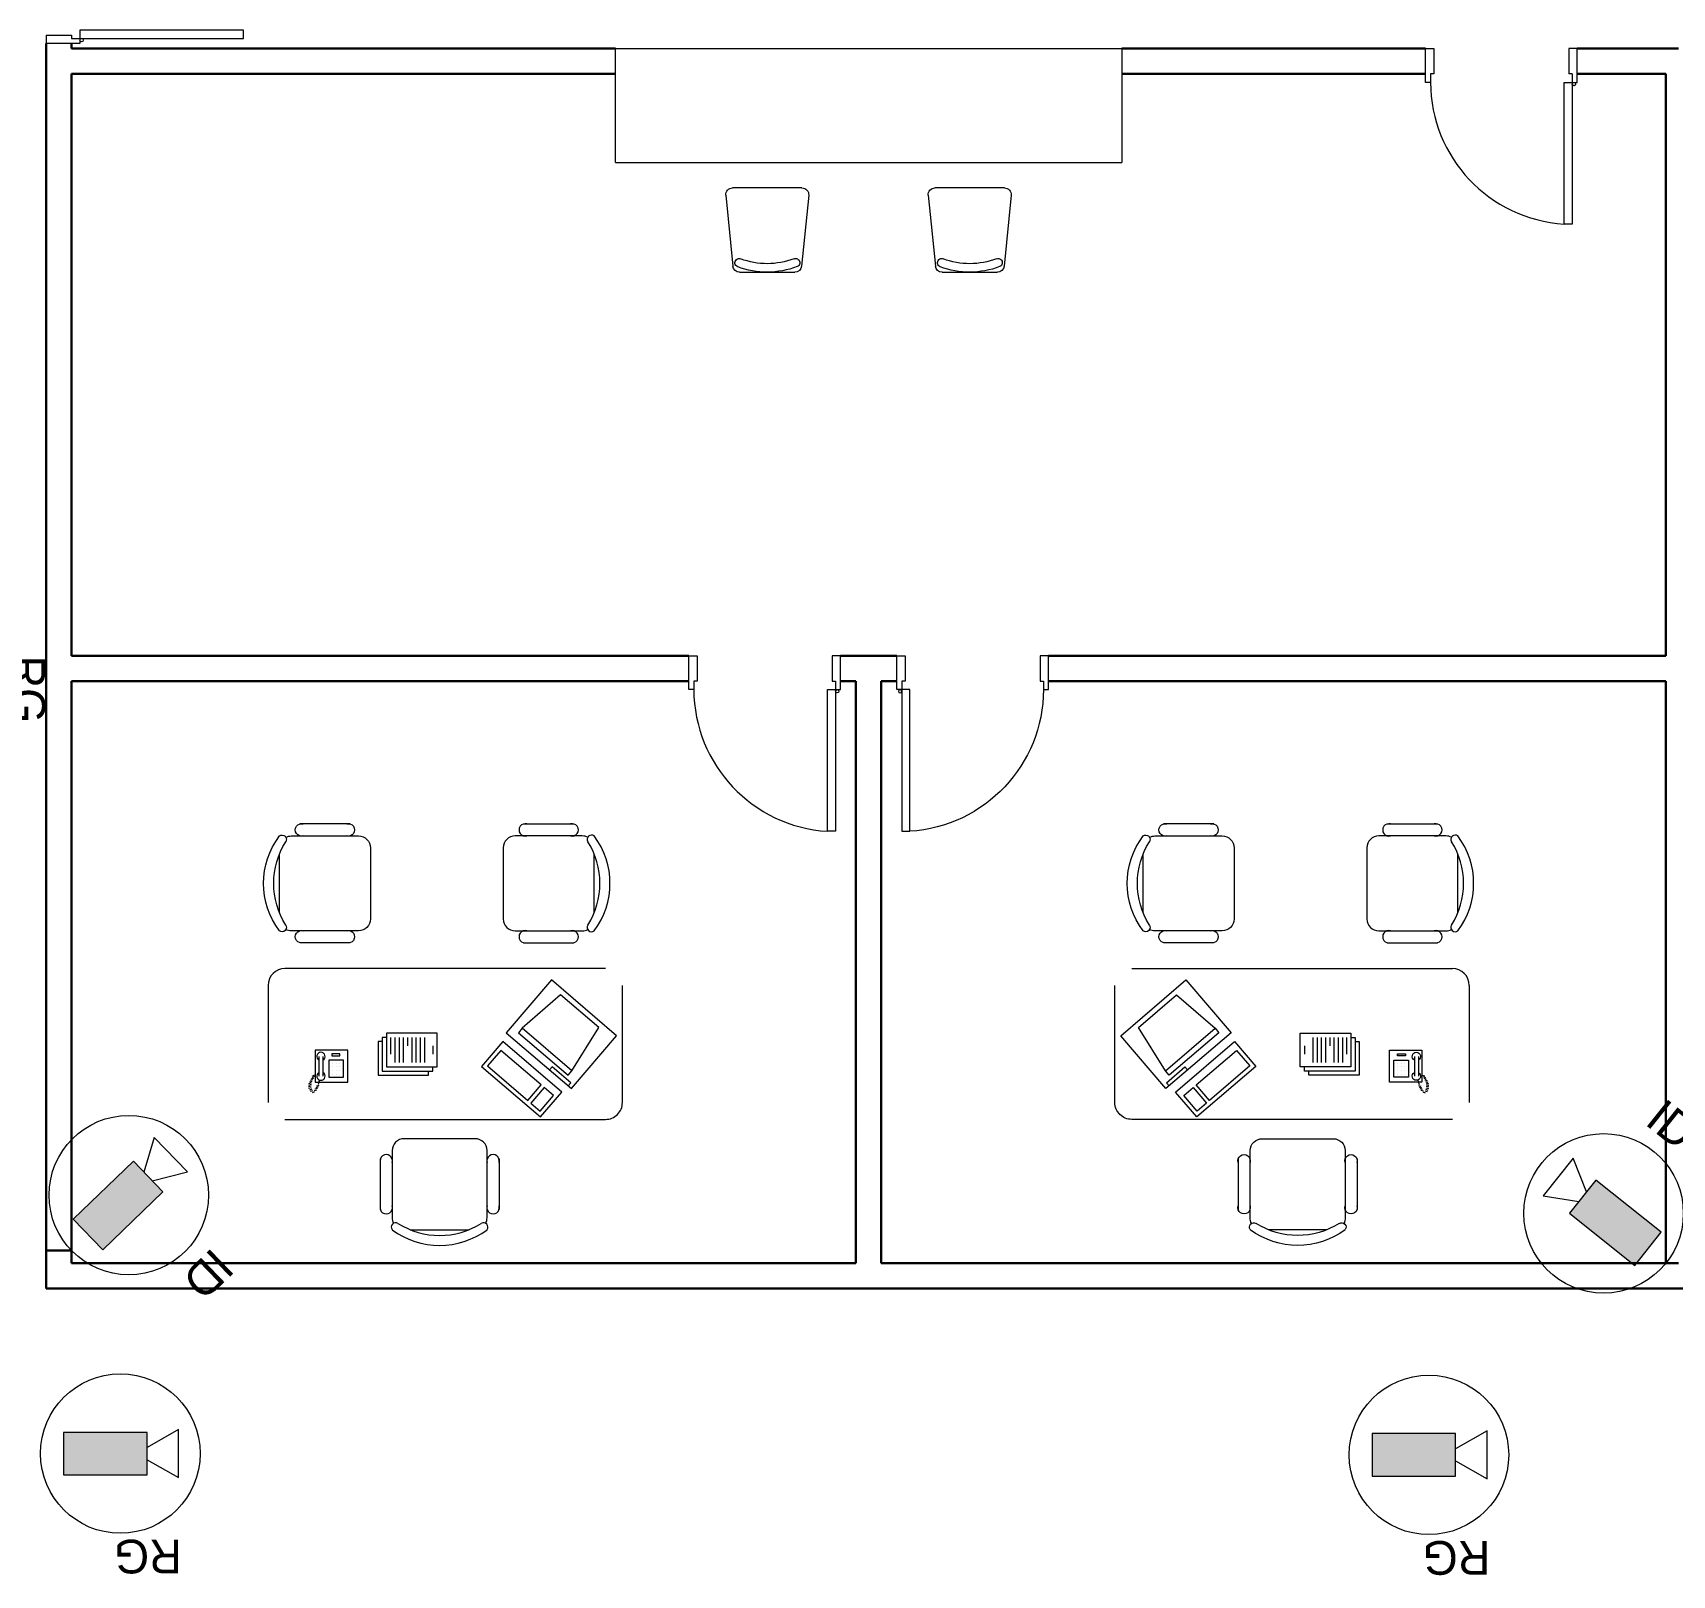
# Model space of a CAD drawing. Extents: x -15 to 263, y 300 to 484.
# Drawn here: x 46.05 to 55.76, y 346.82 to 355.97 of the extents above; entities that cross this region are included whole.
import ezdxf

# ---------------------------------------------------------------- set-up
doc = ezdxf.new("R2010")
doc.units = 0
doc.header["$LTSCALE"] = 0.15
doc.layers.get('0').update_dxf_attribs({"color": 252})
for name, color, linetype in [('0 CCTV', 252, 'Continuous'), ('0 sockets', 252, 'Continuous'), ('CCTV', 4, 'Continuous')]:
    doc.layers.add(name, color=color, linetype=linetype)
for name, color, linetype, lineweight in [('DOOR', 252, 'Continuous', 20), ('E-LT-CKT-NM', 7, 'Continuous', 30), ('FUR', 252, 'Continuous', 9), ('sofa', 252, 'Continuous', 9), ('T-CCTV', 7, 'Continuous', 0), ('wall', 252, 'Continuous', 30)]:
    doc.layers.add(name, color=color, linetype=linetype, lineweight=lineweight)
doc.styles.add('SDC-TEXT-ARB', font='sdc-arb.shx')

# ---------------------------------------------------------------- blocks, each defined once
blk = doc.blocks.new('RECTANG')
for p, q in [((1, 1), (0, 1)), ((0, 1), (0, 0)), ((1, 0), (1, 1)), ((0, 0), (1, 0))]:
    blk.add_line(p, q)
blk = doc.blocks.new('IBMAT', base_point=(61, 306))
for p, q in [((75, 307), (75, 306)), ((81, 307), (75, 307)), ((81, 306), (81, 307))]:
    blk.add_line(p, q)
at = {"xscale": 21, "yscale": 17, "zscale": 21}
blk.add_blockref('RECTANG', (61, 306), dxfattribs=at)
blk = doc.blocks.new('KEYBOARD', base_point=(60, 294))
for p, xscale, yscale, zscale in [((60, 294), 19, 8, 19), ((61, 295), 13, 5, 13), ((75, 295), 3, 5, 3)]:
    blk.add_blockref('RECTANG', p, dxfattribs=dict(xscale=xscale, yscale=yscale, zscale=zscale))
blk = doc.blocks.new('FNCOMP')
for p, q in [((-6.64, 16.23), (-8.5, 3.5)), ((6.08, 16.23), (-6.64, 16.23)), ((8, 3.5), (6.08, 16.23)), ((-8.5, 3.5), (-8.5, 2.04)), ((8, 3.5), (-8.5, 3.5)), ((-8.5, 2.04), (8, 2.04)), ((8, 2.04), (8, 3.5))]:
    blk.add_line(p, q)
at = {"xscale": 1.033846153846154, "yscale": 1.033846153846154, "zscale": 1.033846153846154}
for name, p in [('IBMAT', (-10.86, 0)), ('KEYBOARD', (-10.05, -10.5))]:
    blk.add_blockref(name, p, dxfattribs=at)
blk = doc.blocks.new('CHAIR7')
for p, q in [((5.12, 15.04), (17.88, 15.04)), ((0, 9), (0, -9)), ((20, 12), (3, 12)), ((23, -7.44), (23, 7.44)), ((3, -12), (20, -12)), ((5.12, -15), (17.88, -15))]:
    blk.add_line(p, q)
for centre, radius, start, end in [((5.56, 13.54), 1.56, 73.7398, 286.2602), ((17.44, 13.54), 1.56, 253.7398, 106.2602), ((3, 9), 3, 90, 180), ((20, 9), 3, 62.4156, 90), ((22.34, 11.12), 1.1, 53.3099, 212.0274), ((4.82, 0), 19.64, 327.5758, 32.4242), ((7, 0), 20, 323.1301, 36.8699), ((3, -9), 3, 180, 270), ((5.56, -13.5), 1.56, 73.7398, 286.2602), ((17.44, -13.5), 1.56, 253.7398, 106.2602), ((20, -9), 3, 270, 297.5844), ((22.34, -11.12), 1.1, 147.9726, 306.6901)]:
    blk.add_arc(centre, radius, start, end)
blk = doc.blocks.new('FNPHONE')
for p, q in [((-7.29, 6.54), (-7.29, 1.54)), ((-6.29, 6.54), (-6.29, 1.54)), ((-3.87, 4.85), (-3.87, 4.85)), ((-2.94, 4.85), (-2.94, 4.85)), ((-2, 4.85), (-2, 4.85)), ((-9.1, 0.22), (-9.7, 0.02)), ((-8.9, 0.62), (-9.5, 0.42)), ((-8.7, 1.02), (-9.3, 0.82)), ((-8.5, 1.42), (-9.1, 1.22)), ((-8.3, 1.82), (-8.9, 1.62)), ((-7.14, 0.56), (-7.5, -0.58)), ((-3.87, 3.91), (-3.87, 3.91)), ((-3.87, 2.97), (-3.87, 2.97)), ((-3.87, 2.03), (-3.87, 2.03)), ((-2.94, 3.91), (-2.94, 3.91)), ((-2.94, 2.97), (-2.94, 2.97)), ((-2.94, 2.03), (-2.94, 2.03)), ((-2, 3.91), (-2, 3.91)), ((-2, 2.97), (-2, 2.97)), ((-2, 2.03), (-2, 2.03)), ((-9.3, -0.18), (-9.9, -0.38)), ((-9.3, -0.58), (-9.9, -0.78)), ((-9.3, -0.98), (-9.9, -1.18)), ((-9.3, -1.38), (-9.9, -1.58)), ((-9.1, -1.78), (-9.7, -1.98)), ((-8.9, -2.18), (-9.5, -2.38)), ((-8.43, -2.46), (-9.03, -2.66)), ((-7.9, -1.98), (-8.5, -2.18)), ((-7.7, -1.58), (-8.3, -1.78)), ((-7.5, -1.18), (-8.1, -1.38)), ((-7.3, -0.78), (-7.9, -0.98))]:
    blk.add_line(p, q)
for centre, start, end in [((-6.79, 6.54), 298.4915, 241.5085), ((-6.79, 1.54), 118.4915, 61.5085)]:
    blk.add_arc(centre, 1.05, start, end)
for p, xscale, yscale, zscale in [((-8.21, 0), 8.20528234483245, 8.104073169521023, 8.20528234483245), ((-4.81, 1.25), 3.75, 4.375, 3.75), ((-4.03, 6.72), 2.03125, 0.46875, 2.03125)]:
    blk.add_blockref('RECTANG', p, dxfattribs=dict(xscale=xscale, yscale=yscale, zscale=zscale))
blk = doc.blocks.new('D90')
at = {"layer": 'DOOR'}
for points in [[(0.03, 0.2), (0.03, 1.04), (0.0783, 1.04), (0.0783, 0.2)], [(0.03, 0.2), (0, 0.2), (0, 0), (0.05, 0), (0.05, 0.15), (0.03, 0.15)], [(0.87, 0.2), (0.9, 0.2), (0.9, 0), (0.85, 0), (0.85, 0.15), (0.87, 0.15)]]:
    blk.add_lwpolyline(points, close=True, dxfattribs=at)
blk.add_circle((0.02, 0.21), 0.01, dxfattribs=at)
blk.add_arc((0.0251, 0.1967), 0.8449, 0.22177, 86.38894, dxfattribs=at)
blk = doc.blocks.new('Ch01')
at = {"layer": 'FUR'}
for p, q in [((-0.4994, -0.2046), (-0.4994, 0.207)), ((-0.4554, 0.2468), (-0.0354, 0.2048)), ((0.0006, 0.165), (0.0006, -0.1626)), ((-0.4554, -0.2444), (-0.0354, -0.2024))]:
    blk.add_line(p, q, dxfattribs=at)
for centre, radius, start, end in [((-0.4594, 0.207), 0.04, 84.28941, 180), ((-0.0394, 0.165), 0.04, 0, 84.28941), ((-0.0551, 0.1676), 0.025, 20.52762, 200.52762), ((-0.4994, 0.0012), 0.4494, 339.19348, 20.52762), ((-0.4994, 0.0012), 0.4994, 339.19348, 20.52762), ((-0.0559, -0.1673), 0.025, 159.19348, 339.19348), ((-0.0394, -0.1626), 0.04, 275.71059, 0), ((-0.4594, -0.2046), 0.04, 180, 275.71059)]:
    blk.add_arc(centre, radius, start, end, dxfattribs=at)
blk = doc.blocks.new('ARCH')
at = {"layer": 'DOOR'}
for p, q in [((46.125, 355.9552), (46.125, 355.9052)), ((55.17, 355.725), (55.15, 355.725))]:
    blk.add_line(p, q, dxfattribs=at)
for points in [[(46.125, 355.9552), (46.275, 355.9552), (46.275, 355.9352), (46.325, 355.9352), (46.325, 355.9052), (46.125, 355.9052)], [(55.17, 355.725), (55.17, 355.675), (55.2, 355.675), (55.2, 355.875), (55.15, 355.875), (55.15, 355.725)]]:
    blk.add_lwpolyline(points, dxfattribs=at)
for points in [[(46.325, 355.9352), (47.295, 355.9352), (47.295, 355.9852), (46.325, 355.9852)], [(54.33, 355.675), (54.3, 355.675), (54.3, 355.875), (54.35, 355.875), (54.35, 355.725), (54.33, 355.725)], [(55.17, 355.675), (55.17, 354.835), (55.1217, 354.835), (55.1217, 355.675)]]:
    blk.add_lwpolyline(points, close=True, dxfattribs=at)
for centre in [(46.335, 355.9252), (55.18, 355.665)]:
    blk.add_circle(centre, 0.01, dxfattribs=at)
blk.add_arc((55.1749, 355.6783), 0.8449, 180.22177, 266.38894, dxfattribs=at)
at = {"layer": 'sofa'}
for p, q in [((49.5, 355.875), (52.5, 355.875)), ((49.5, 355.2), (49.5, 355.875)), ((52.5, 355.875), (52.5, 355.2)), ((49.5, 355.2), (52.5, 355.2)), ((49.4406, 350.4214), (47.5406, 350.4214)), ((52.5594, 350.4214), (54.4594, 350.4214)), ((47.4406, 350.3214), (47.4406, 349.627)), ((54.5594, 350.3214), (54.5594, 349.627))]:
    blk.add_line(p, q, dxfattribs=at)
for points in [[(47.5406, 349.527), (49.4406, 349.527, 0.414214), (49.5406, 349.627), (49.5406, 350.3214)], [(54.4594, 349.527), (52.5594, 349.527, -0.414214), (52.4594, 349.627), (52.4594, 350.3214)]]:
    blk.add_lwpolyline(points, format="xyb", dxfattribs=at)
for points in [[(48.1171, 349.9886), (48.0921, 349.9886), (48.0921, 349.7886), (48.3921, 349.7886), (48.3921, 349.8136)], [(48.1421, 350.0136), (48.1171, 350.0136), (48.1171, 349.8136), (48.4171, 349.8136), (48.4171, 349.8386)], [(48.4421, 350.0386), (48.1421, 350.0386), (48.1421, 349.8386), (48.4421, 349.8386), (48.4421, 350.0386)], [(48.1671, 350.0136), (48.1671, 349.9136)], [(48.1921, 350.0136), (48.1921, 349.8636)], [(48.2171, 350.0136), (48.2171, 349.8636)], [(48.2421, 350.0136), (48.2421, 349.8636)], [(48.2671, 350.0136), (48.2671, 349.9636)], [(48.2921, 350.0136), (48.2921, 349.8636)], [(48.3171, 350.0136), (48.3171, 349.8636)], [(48.3421, 350.0136), (48.3421, 349.8636)], [(48.3671, 350.0136), (48.3671, 349.8636)], [(53.5579, 350.0386), (53.8579, 350.0386), (53.8579, 349.8386), (53.5579, 349.8386), (53.5579, 350.0386)], [(53.8579, 350.0136), (53.8829, 350.0136), (53.8829, 349.8136), (53.5829, 349.8136), (53.5829, 349.8386)], [(53.8829, 349.9886), (53.9079, 349.9886), (53.9079, 349.7886), (53.6079, 349.7886), (53.6079, 349.8136)], [(53.6329, 350.0136), (53.6329, 349.8636)], [(53.6579, 350.0136), (53.6579, 349.8636)], [(53.6829, 350.0136), (53.6829, 349.8636)], [(53.7079, 350.0136), (53.7079, 349.8636)], [(53.7329, 350.0136), (53.7329, 349.9636)], [(53.7579, 350.0136), (53.7579, 349.8636)], [(53.7829, 350.0136), (53.7829, 349.8636)], [(53.8079, 350.0136), (53.8079, 349.8636)], [(53.8329, 350.0136), (53.8329, 349.9136)], [(48.4171, 349.9636), (48.4171, 349.9136)], [(53.5829, 349.9636), (53.5829, 349.9136)]]:
    blk.add_lwpolyline(points, dxfattribs=at)
for centre, start, end in [((47.5406, 350.3214), 90, 180), ((54.4594, 350.3214), 0, 90)]:
    blk.add_arc(centre, 0.1, start, end, dxfattribs=at)
at = {"layer": 'wall'}
for p, q in [((46.125, 355.9052), (46.125, 355.2)), ((46.275, 355.9052), (46.275, 355.875)), ((49.5, 355.875), (46.275, 355.875)), ((54.3, 355.875), (52.5, 355.875)), ((55.8, 355.875), (55.2, 355.875)), ((49.5, 355.725), (46.275, 355.725)), ((46.275, 355.725), (46.275, 352.275)), ((54.3, 355.725), (52.5, 355.725)), ((55.725, 355.725), (55.2, 355.725)), ((55.725, 355.725), (55.725, 352.275)), ((46.125, 355.275), (46.125, 348.525)), ((49.9337, 352.275), (46.275, 352.275)), ((51.1663, 352.275), (50.8337, 352.275)), ((55.725, 352.275), (52.0663, 352.275)), ((46.275, 352.125), (46.275, 348.675)), ((49.9337, 352.125), (46.275, 352.125)), ((50.925, 352.125), (50.8337, 352.125)), ((50.925, 352.125), (50.925, 348.675)), ((51.075, 352.125), (51.075, 348.675)), ((51.1663, 352.125), (51.075, 352.125)), ((55.725, 352.125), (52.0663, 352.125)), ((55.725, 352.125), (55.725, 348.675)), ((46.275, 348.75), (46.125, 348.75)), ((46.275, 348.675), (50.925, 348.675)), ((51.075, 348.675), (55.8, 348.675)), ((46.125, 348.525), (55.8, 348.525)), ((55.725, 348.525), (55.65, 348.525)), ((55.725, 348.525), (55.65, 348.525)), ((55.725, 348.525), (55.65, 348.525)), ((82.275, 348.525), (55.7239, 348.525)), ((65.4, 348.525), (55.7239, 348.525)), ((65.325, 348.525), (55.7239, 348.525)), ((57.8, 348.525), (55.7239, 348.525))]:
    blk.add_line(p, q, dxfattribs=at)
at = {"layer": 'DOOR', "rotation": 180}
blk.add_blockref('D90', (50.8337, 352.275), dxfattribs=at)
at = {"layer": 'DOOR', "xscale": -1, "rotation": 180}
blk.add_blockref('D90', (51.1663, 352.275), dxfattribs=at)
at = {"layer": 'sofa', "yscale": 0.0234375, "zscale": 0.0234375}
for name, p, xscale in [('CHAIR7', (48.0471, 350.9262), -0.0234375), ('CHAIR7', (48.8342, 350.9262), 0.0234375), ('CHAIR7', (53.1658, 350.9262), -0.0234375), ('CHAIR7', (53.9529, 350.9262), 0.0234375), ('FNPHONE', (47.913, 349.7473), 0.0234375), ('FNPHONE', (54.087, 349.7473), -0.0234375)]:
    blk.add_blockref(name, p, dxfattribs=dict(at, xscale=xscale))
at = {"layer": 'sofa'}
for name, p, xscale, yscale, zscale, rotation in [('FNCOMP', (49.0451, 349.8751), 0.02343749999997079, 0.02343749999997079, 0.02343749999997079, 319.3987053547845), ('FNCOMP', (52.9549, 349.8751), -0.02343749999997079, 0.0234375, 0.0234375, 40.60129464521547), ('CHAIR7', (48.4572, 349.4124), 0.0234375, 0.0234375, 0.0234375, 270), ('CHAIR7', (53.5428, 349.4124), -0.0234375, 0.0234375, 0.0234375, 90)]:
    blk.add_blockref(name, p, dxfattribs=dict(at, xscale=xscale, yscale=yscale, zscale=zscale, rotation=rotation))
at = {"layer": 'wall', "xscale": -1, "rotation": 90}
for p in [(50.4001, 354.55), (51.6001, 354.55)]:
    blk.add_blockref('Ch01', p, dxfattribs=at)
blk = doc.blocks.new('LEGEND_dwg_CCTV DOME-1155345-TELECOMMUNICATION LEGEND_ GENERAL NOTES _SYMBOLS _ ABBREVIATIONS')
at = {"layer": 'T-CCTV'}
blk.add_hatch(color=256, dxfattribs=at).paths.add_polyline_path([(255, -95.2), (-120.1, -95.2), (-120.1, 95.2), (255, 95.2)], flags=0)
at = {"layer": 'T-CCTV', "flags": 128}
for points in [[(-120.1, 27.6), (-261.6, 107.6), (-261.6, -107.6), (-120.1, -27.6)], [(255, -95.2), (255, 95.2), (-120.1, 95.2), (-120.1, -95.2), (255, -95.2)]]:
    blk.add_lwpolyline(points, dxfattribs=at)
at = {"layer": 'T-CCTV'}
blk.add_circle((0, 0), 358.2, dxfattribs=at)
blk = doc.blocks.new('RG CAMERA')
at = {"layer": 'CCTV', "xscale": 1.150579243575653, "yscale": 1.150579243575653, "zscale": 1.150579243575653}
blk.add_blockref('LEGEND_dwg_CCTV DOME-1155345-TELECOMMUNICATION LEGEND_ GENERAL NOTES _SYMBOLS _ ABBREVIATIONS', (101764.5, 50919.3), dxfattribs=at)
at = {"layer": 'E-LT-CKT-NM', "style": 'SDC-TEXT-ARB'}
blk.add_attdef('RG', (101447, 51364.5), '', height=326.1, dxfattribs=at)
blk = doc.blocks.new('ID CAMERA')
at = {"layer": 'CCTV', "color": 6, "xscale": 1.150579243575653, "yscale": 1.150579243575653, "zscale": 1.150579243575653}
blk.add_blockref('LEGEND_dwg_CCTV DOME-1155345-TELECOMMUNICATION LEGEND_ GENERAL NOTES _SYMBOLS _ ABBREVIATIONS', (-412.1, 0), dxfattribs=at)
at = {"layer": 'E-LT-CKT-NM', "color": 1, "style": 'SDC-TEXT-ARB'}
blk.add_attdef('ID', (-539.4, 492.1), '', height=326.1, dxfattribs=at)

msp = doc.modelspace()

# ---------------------------------------------------------------- block references
at = {"layer": '0 CCTV', "color": 2}
ref = msp.add_blockref('RG CAMERA', (-12.996, 468.6365), dxfattribs=dict(at, xscale=0.001147, yscale=0.001147, zscale=0.001147, rotation=270))
ref.add_attrib('RG', 'RG', (45.9191, 352.2768), dxfattribs={"layer": 'E-LT-CKT-NM', "height": 0.2, "rotation": 270, "style": 'SDC-TEXT-ARB'})
ref = msp.add_blockref('ID CAMERA', (46.275, 348.75), dxfattribs=dict(at, xscale=0.001147, yscale=0.001147, zscale=0.001147, rotation=223.9708790521312))
ref.add_attrib('ID', 'ID', (47.1121, 348.7733), dxfattribs={"layer": 'E-LT-CKT-NM', "color": 1, "height": 0.2, "rotation": 223.97088, "style": 'SDC-TEXT-ARB'})
ref = msp.add_blockref('ID CAMERA', (55.725, 348.675), dxfattribs=dict(at, xscale=0.001147, yscale=0.001147, zscale=0.001147, rotation=321.3829233018669))
ref.add_attrib('ID', 'ID', (55.5939, 349.5021), dxfattribs={"layer": 'E-LT-CKT-NM', "color": 1, "height": 0.2, "rotation": 321.38292, "style": 'SDC-TEXT-ARB'})
ref = msp.add_blockref('RG CAMERA', (163.2887, 405.9507), dxfattribs=dict(at, xscale=0.001147, yscale=0.001147, zscale=0.001147, rotation=180))
ref.add_attrib('RG', 'RG', (46.929, 347.0357), dxfattribs={"layer": 'E-LT-CKT-NM', "height": 0.2, "rotation": 180, "style": 'SDC-TEXT-ARB'})
ref = msp.add_blockref('RG CAMERA', (171.0444, 405.9429), dxfattribs=dict(at, xscale=0.001147, yscale=0.001147, zscale=0.001147, rotation=180))
ref.add_attrib('RG', 'RG', (54.6847, 347.0278), dxfattribs={"layer": 'E-LT-CKT-NM', "height": 0.2, "rotation": 180, "style": 'SDC-TEXT-ARB'})
at = {"layer": '0 sockets', "color": 3}
msp.add_blockref('ARCH', (0, 0), dxfattribs=at)

doc.saveas('drawing.dxf')
